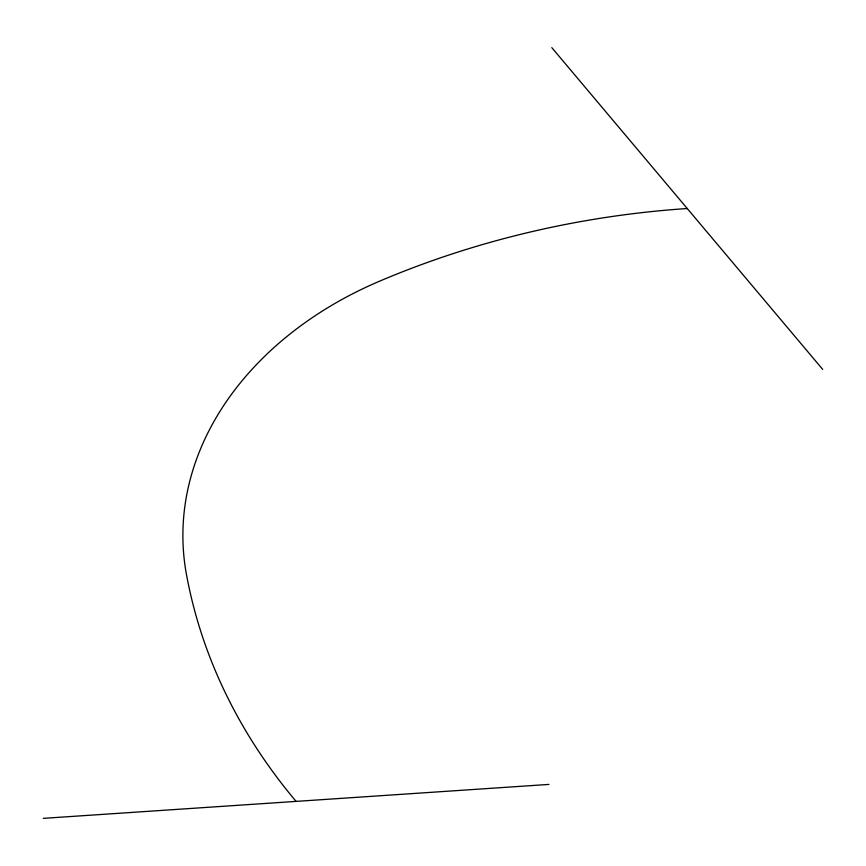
<?xml version="1.0" encoding="UTF-8"?>
<svg xmlns="http://www.w3.org/2000/svg" width="866" height="866" viewBox="0 0 866 866"><rect width="100%" height="100%" fill="white"/><g stroke="black" fill="none" stroke-linecap="round" stroke-linejoin="round"><path stroke-width="1.3" d="M43.3 818.359L548.892 784.423M551.804 47.641L822.7 369.414M296.096 801.396A754.806 583.262 -5 0 1 186.385 574.061A357.939 276.59 -5 0 1 379.633 281.158A754.806 583.262 -5 0 1 687.247 208.522"/></g></svg>
